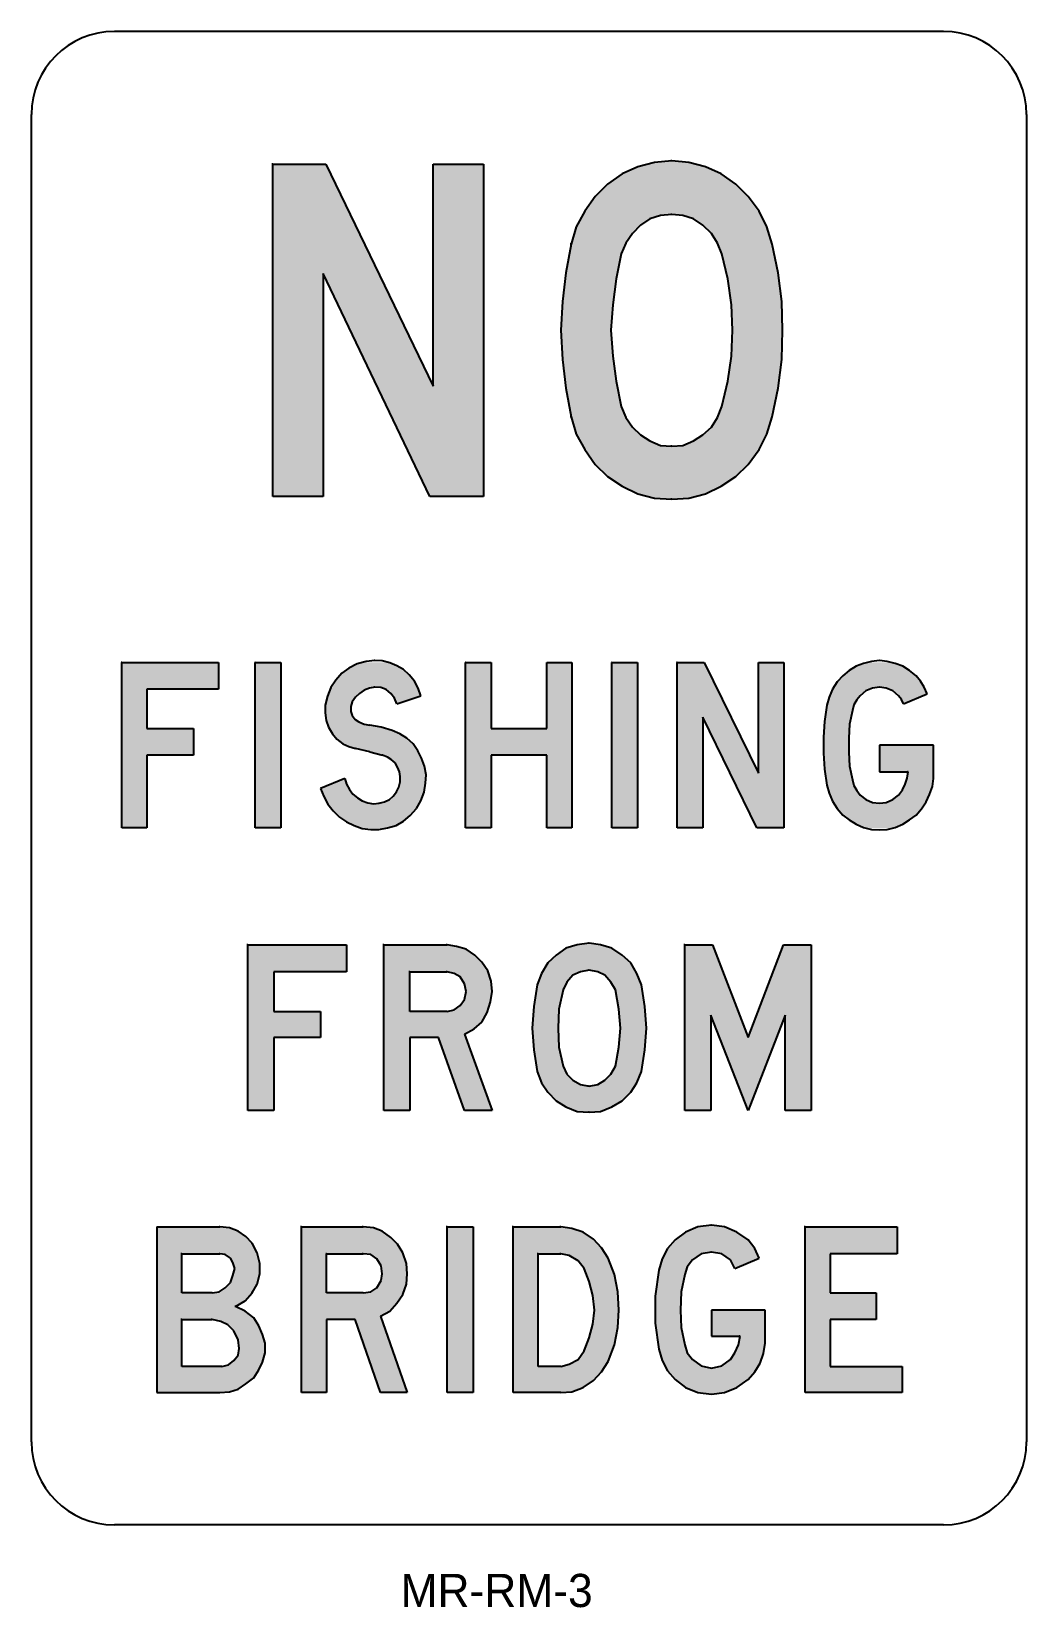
# Model space of a CAD drawing. Extents: x 215 to 290, y 136 to 255.
import ezdxf

# ---------------------------------------------------------------- set-up
doc = ezdxf.new("R2010")
doc.units = 0
doc.header["$MEASUREMENT"] = 0
doc.linetypes.add('CENTERX2', pattern=[101.6, 63.5, -12.7, 12.7, -12.7])
doc.layers.get('0').update_dxf_attribs({"linetype": 'CONTINUOUS'})
doc.layers.add('L35', color=3, linetype='CONTINUOUS')
doc.layers.add('T25', color=1, linetype='CONTINUOUS')

msp = doc.modelspace()

# ---------------------------------------------------------------- hatches: boundary and pattern name
at = {"layer": 'T25', "linetype": 'CENTERX2'}
h = msp.add_hatch(color=256, dxfattribs=at)
h.paths.add_polyline_path([(233.67, 219.84), (233.67, 244.87), (237.66, 244.87), (245.76, 228.14), (245.76, 244.87), (249.55, 244.87), (249.55, 219.84), (245.5, 219.84), (237.46, 236.63), (237.46, 219.84)])
h.paths.add_polyline_path([(233.67, 219.84), (233.67, 244.87), (237.66, 244.87), (245.76, 228.14), (245.76, 244.87), (249.55, 244.87), (249.55, 219.84), (245.5, 219.84), (237.46, 236.63), (237.46, 219.84)], flags=16)
edge = h.paths.add_edge_path()
edge.add_line((233.67, 244.87), (233.61, 244.87))
for points in [[(237.46, 236.63), (245.5, 219.84), (249.55, 219.84), (249.55, 244.87), (245.76, 244.87), (245.76, 228.14), (237.66, 244.87), (233.67, 244.87), (233.67, 219.84), (237.46, 219.84)], [(227.69, 202.36), (224.18, 202.36), (224.18, 205.33), (229.59, 205.33), (229.59, 207.34), (222.28, 207.34), (222.28, 194.87), (224.18, 194.87), (224.18, 200.35), (227.69, 200.35)], [(234.28, 207.34), (232.35, 207.34), (232.35, 194.87), (234.28, 194.87)], [(243.78, 201.64), (243.24, 201.96), (242.67, 202.22), (241.85, 202.47), (240.99, 202.61), (240.56, 202.68), (240.16, 202.86), (239.88, 203.04), (239.66, 203.33), (239.55, 203.65), (239.55, 204.01), (239.66, 204.37), (239.91, 204.72), (240.2, 205.01), (240.56, 205.26), (240.95, 205.41), (241.35, 205.48), (241.81, 205.44), (242.21, 205.3), (242.56, 205.01), (242.85, 204.65), (243.03, 204.22), (244.82, 204.83), (244.64, 205.41), (244.36, 205.94), (243.96, 206.41), (243.53, 206.8), (243.03, 207.09), (242.49, 207.31), (242.37, 207.34), (240.41, 207.34), (240.02, 207.23), (239.41, 206.91), (238.87, 206.52), (238.41, 206.01), (238.05, 205.44), (237.8, 204.8), (237.62, 204.12), (237.62, 203.54), (237.69, 202.97), (237.87, 202.47), (238.16, 201.96), (238.51, 201.57), (238.94, 201.21), (239.41, 201), (239.91, 200.85), (240.99, 200.6), (241.95, 200.35), (242.31, 200.21), (242.6, 200.03), (242.89, 199.78), (243.07, 199.46), (243.21, 199.1), (243.28, 198.74), (243.28, 198.34), (243.17, 197.95), (242.99, 197.59), (242.74, 197.27), (242.46, 197.02), (242.1, 196.84), (241.7, 196.73), (241.27, 196.7), (240.84, 196.77), (240.41, 196.91), (240.05, 197.13), (239.7, 197.41), (239.45, 197.77), (239.23, 198.17), (239.09, 198.6), (237.26, 197.84), (237.51, 197.23), (237.83, 196.66), (238.23, 196.16), (238.69, 195.69), (239.23, 195.33), (239.8, 195.05), (240.4, 194.84), (242.12, 194.84), (242.31, 194.87), (242.96, 195.05), (243.53, 195.37), (244.03, 195.8), (244.5, 196.34), (244.82, 196.91), (245.07, 197.56), (245.18, 198.24), (245.22, 198.88), (245.11, 199.53), (244.89, 200.14), (244.61, 200.67), (244.25, 201.21)], [(256.22, 207.34), (254.32, 207.34), (254.32, 202.36), (250.13, 202.36), (250.13, 207.34), (248.19, 207.34), (248.19, 194.87), (250.13, 194.87), (250.13, 200.35), (254.32, 200.35), (254.32, 194.87), (256.22, 194.87)], [(261.17, 207.34), (259.23, 207.34), (259.23, 194.87), (261.17, 194.87)], [(266.19, 207.34), (264.14, 207.34), (264.14, 194.87), (266.08, 194.87), (266.08, 203.22), (270.16, 194.87), (272.2, 194.87), (272.2, 207.34), (270.27, 207.34), (270.27, 198.99)], [(277.15, 202.68), (277.37, 203.72), (277.47, 204.15), (277.69, 204.51), (277.94, 204.83), (278.37, 205.19), (278.87, 205.41), (279.41, 205.48), (279.91, 205.41), (280.41, 205.19), (280.84, 204.83), (281.06, 204.55), (281.2, 204.22), (282.99, 204.98), (282.78, 205.48), (282.49, 205.94), (282.17, 206.34), (281.67, 206.73), (281.17, 207.05), (280.59, 207.27), (280.31, 207.34), (278.48, 207.34), (278.19, 207.27), (277.65, 207.05), (277.12, 206.73), (276.65, 206.34), (276.22, 205.87), (275.86, 205.33), (275.61, 204.72), (275.43, 204.12), (275.25, 202.9), (275.18, 201.71), (275.18, 200.5), (275.25, 199.31), (275.43, 198.09), (275.61, 197.48), (275.86, 196.88), (276.22, 196.34), (276.65, 195.84), (277.12, 195.48), (277.65, 195.15), (278.19, 194.9), (278.48, 194.84), (280.31, 194.84), (280.59, 194.9), (281.17, 195.15), (281.67, 195.48), (282.17, 195.84), (282.56, 196.3), (282.92, 196.84), (283.17, 197.38), (283.39, 197.99), (283.46, 198.6), (283.46, 201.1), (279.41, 201.1), (279.41, 199.1), (281.56, 199.1), (281.49, 198.63), (281.34, 198.17), (281.13, 197.74), (280.84, 197.34), (280.41, 197.02), (279.91, 196.8), (279.41, 196.73), (278.87, 196.8), (278.37, 197.02), (277.94, 197.34), (277.69, 197.7), (277.47, 198.06), (277.37, 198.49), (277.15, 199.53), (277.08, 200.57), (277.08, 201.64)], [(233.74, 179.08), (237.27, 179.08), (237.27, 181.04), (233.74, 181.04), (233.74, 184.04), (239.23, 184.04), (239.23, 186.07), (231.78, 186.07), (231.78, 173.59), (233.74, 173.59)], [(266.81, 186.07), (264.72, 186.07), (264.72, 173.59), (266.68, 173.59), (266.68, 180.78), (269.49, 173.59), (272.3, 180.78), (272.3, 173.59), (274.26, 173.59), (274.26, 186.07), (272.17, 186.07), (269.49, 179.08)], [(248.77, 164.82), (246.81, 164.82), (246.81, 152.34), (248.77, 152.34)], [(270.79, 158.54), (266.74, 158.54), (266.74, 156.58), (268.9, 156.58), (268.77, 155.93), (268.51, 155.34), (268.18, 154.82), (267.53, 154.36), (266.74, 154.17), (265.96, 154.36), (265.3, 154.82), (264.91, 155.34), (264.72, 155.93), (264.45, 157.24), (264.39, 158.54), (264.45, 159.92), (264.72, 161.22), (264.91, 161.81), (265.3, 162.34), (265.96, 162.79), (266.74, 162.92), (267.53, 162.79), (268.18, 162.34), (268.51, 161.68), (270.34, 162.47), (270.01, 163.18), (269.49, 163.84), (268.64, 164.43), (267.72, 164.82), (266.74, 164.95), (265.7, 164.82), (264.78, 164.43), (264, 163.84), (263.41, 163.18), (263.02, 162.4), (262.76, 161.55), (262.49, 159.59), (262.49, 157.56), (262.76, 155.6), (263.02, 154.75), (263.41, 153.97), (264, 153.32), (264.78, 152.73), (265.7, 152.34), (266.74, 152.21), (267.72, 152.34), (268.64, 152.73), (269.49, 153.32), (270.01, 153.91), (270.4, 154.56), (270.66, 155.28), (270.79, 156.06)], [(275.69, 159.85), (275.69, 162.79), (280.73, 162.79), (280.73, 164.82), (273.8, 164.82), (273.8, 152.34), (281.12, 152.34), (281.12, 154.3), (275.69, 154.3), (275.69, 157.83), (279.16, 157.83), (279.16, 159.85)]]:
    msp.add_hatch(color=256, dxfattribs=at).paths.add_polyline_path(points)
h = msp.add_hatch(color=256, dxfattribs=at)
h.paths.add_polyline_path([(269.49, 222.25), (270.34, 223.37), (270.92, 224.54), (271.32, 225.85), (271.77, 228.01), (272.03, 230.16), (272.1, 232.38), (272.03, 234.54), (271.77, 236.7), (271.32, 238.85), (270.92, 240.16), (270.34, 241.34), (269.49, 242.45), (268.57, 243.36), (267.46, 244.15), (266.28, 244.67), (265.04, 245), (263.74, 245.13), (262.43, 245), (261.19, 244.67), (260.01, 244.15), (258.9, 243.36), (257.98, 242.45), (257.2, 241.34), (256.55, 240.16), (256.15, 238.85), (255.76, 236.7), (255.5, 234.54), (255.37, 232.38), (255.5, 230.16), (255.76, 228.01), (256.15, 225.85), (256.55, 224.54), (257.2, 223.37), (257.98, 222.25), (258.9, 221.34), (260.01, 220.62), (261.19, 220.03), (262.43, 219.71), (263.74, 219.64), (265.04, 219.71), (266.28, 220.03), (267.46, 220.62), (268.57, 221.34)])
h.paths.add_polyline_path([(266.09, 224.48), (265.37, 224.02), (264.58, 223.69), (263.74, 223.63), (262.89, 223.69), (262.1, 224.02), (261.38, 224.48), (260.79, 225.06), (260.27, 225.78), (259.94, 226.63), (259.55, 228.53), (259.29, 230.42), (259.16, 232.38), (259.29, 234.28), (259.55, 236.24), (259.94, 238.13), (260.27, 238.92), (260.79, 239.64), (261.38, 240.29), (262.1, 240.75), (262.89, 241.01), (263.74, 241.08), (264.58, 241.01), (265.37, 240.75), (266.09, 240.29), (266.74, 239.64), (267.2, 238.92), (267.53, 238.13), (267.98, 236.24), (268.24, 234.28), (268.31, 232.38), (268.24, 230.42), (267.98, 228.53), (267.53, 226.63), (267.2, 225.78), (266.74, 225.06)], flags=16)
h = msp.add_hatch(color=256, dxfattribs=at)
h.paths.add_polyline_path([(244, 179.08), (246.16, 179.08), (248.12, 173.59), (250.21, 173.59), (248.12, 179.34), (248.84, 179.73), (249.42, 180.25), (249.82, 180.97), (250.08, 181.76), (250.21, 182.54), (250.14, 183.32), (249.88, 184.11), (249.42, 184.76), (248.9, 185.28), (248.25, 185.74), (247.53, 185.94), (246.81, 186.07), (246.74, 186.07), (242.04, 186.07), (242.04, 173.59), (244, 173.59)])
h.paths.add_polyline_path([(244, 181.04), (244, 184.04), (246.81, 184.04), (247.33, 183.91), (247.79, 183.65), (248.12, 183.13), (248.25, 182.54), (248.12, 181.95), (247.79, 181.49), (247.33, 181.17), (246.81, 181.04)], flags=16)
h = msp.add_hatch(color=256, dxfattribs=at)
h.paths.add_polyline_path([(253.93, 175.68), (254.39, 174.96), (255.04, 174.31), (255.76, 173.85), (256.61, 173.52), (257.53, 173.46), (258.38, 173.52), (259.23, 173.85), (260.01, 174.31), (260.66, 174.96), (261.12, 175.68), (261.45, 176.53), (261.71, 178.16), (261.84, 179.79), (261.71, 181.43), (261.45, 183.06), (261.12, 183.91), (260.66, 184.7), (260.01, 185.28), (259.23, 185.81), (258.38, 186.07), (257.53, 186.2), (256.61, 186.07), (255.76, 185.81), (255.04, 185.28), (254.39, 184.7), (253.93, 183.91), (253.61, 183.06), (253.34, 181.43), (253.21, 179.79), (253.34, 178.16), (253.61, 176.53)])
h.paths.add_polyline_path([(255.57, 176.92), (255.24, 178.36), (255.17, 179.79), (255.24, 181.23), (255.57, 182.67), (255.83, 183.26), (256.29, 183.78), (256.87, 184.04), (257.53, 184.17), (258.18, 184.04), (258.7, 183.78), (259.16, 183.26), (259.49, 182.67), (259.75, 181.23), (259.88, 179.79), (259.75, 178.36), (259.49, 176.92), (259.16, 176.33), (258.7, 175.87), (258.18, 175.55), (257.53, 175.42), (256.87, 175.55), (256.29, 175.87), (255.83, 176.33)], flags=16)
h = msp.add_hatch(color=256, dxfattribs=at)
h.paths.add_polyline_path([(231.58, 159.26), (232.11, 159.85), (232.5, 160.51), (232.69, 161.29), (232.69, 162.07), (232.5, 162.86), (232.11, 163.58), (231.65, 164.1), (231.06, 164.49), (230.41, 164.75), (229.69, 164.82), (229.62, 164.82), (224.92, 164.82), (224.92, 152.34), (229.69, 152.34), (230.41, 152.4), (231.06, 152.6), (231.65, 152.99), (232.24, 153.45), (232.63, 154.04), (232.89, 154.62), (233.09, 155.34), (233.09, 156.06), (232.89, 156.72), (232.63, 157.37), (232.24, 157.96), (231.58, 158.48), (230.86, 158.81)])
h.paths.add_polyline_path([(230.08, 160.24), (229.62, 159.92), (229.1, 159.85), (226.81, 159.85), (226.81, 162.79), (229.69, 162.79), (230.08, 162.73), (230.47, 162.47), (230.67, 162.14), (230.8, 161.68), (230.67, 161.16), (230.47, 160.64)], flags=16)
h.paths.add_polyline_path([(230.28, 157.43), (230.73, 156.98), (231.06, 156.32), (231.13, 155.67), (231.06, 155.15), (230.73, 154.75), (230.34, 154.43), (229.82, 154.3), (226.81, 154.3), (226.81, 157.83), (229.1, 157.83), (229.75, 157.7)], flags=16)
h = msp.add_hatch(color=256, dxfattribs=at)
h.paths.add_polyline_path([(239.88, 157.83), (241.78, 152.34), (243.8, 152.34), (241.78, 158.09), (242.5, 158.48), (243.02, 159.07), (243.48, 159.72), (243.74, 160.51), (243.8, 161.29), (243.74, 162.07), (243.48, 162.86), (243.08, 163.51), (242.56, 164.03), (241.91, 164.49), (241.25, 164.75), (240.47, 164.82), (240.4, 164.82), (235.83, 164.82), (235.83, 152.34), (237.73, 152.34), (237.73, 157.83)])
h.paths.add_polyline_path([(237.73, 159.85), (237.73, 162.79), (240.47, 162.79), (241.06, 162.73), (241.52, 162.4), (241.84, 161.88), (241.91, 161.29), (241.84, 160.77), (241.52, 160.24), (241.06, 159.92), (240.47, 159.85)], flags=16)
h = msp.add_hatch(color=256, dxfattribs=at)
h.paths.add_polyline_path([(251.78, 152.34), (255.37, 152.34), (256.22, 152.4), (257.07, 152.73), (257.85, 153.25), (258.44, 153.91), (258.96, 154.69), (259.42, 155.93), (259.68, 157.24), (259.75, 158.54), (259.68, 159.92), (259.42, 161.22), (258.96, 162.47), (258.44, 163.25), (257.85, 163.9), (257.07, 164.43), (256.22, 164.69), (255.37, 164.82), (255.3, 164.82), (251.78, 164.82)])
h.paths.add_polyline_path([(253.67, 162.79), (255.37, 162.79), (256.02, 162.66), (256.68, 162.27), (257.13, 161.68), (257.53, 160.7), (257.79, 159.66), (257.92, 158.54), (257.79, 157.5), (257.53, 156.45), (257.13, 155.47), (256.68, 154.82), (256.02, 154.49), (255.37, 154.3), (253.67, 154.3)], flags=16)

# ---------------------------------------------------------------- linework, layer by layer
at = {"color": 1}
for p, q in [((233.67, 244.87), (233.61, 244.87)), ((233.67, 244.87), (237.66, 244.87)), ((233.67, 219.84), (233.67, 244.87)), ((237.66, 244.87), (245.76, 228.14)), ((245.76, 228.14), (245.76, 244.87)), ((245.76, 244.87), (249.55, 244.87)), ((249.55, 244.87), (249.55, 219.84)), ((261.19, 244.67), (260.01, 244.15)), ((262.43, 245), (261.19, 244.67)), ((263.74, 245.13), (262.43, 245)), ((263.74, 245.13), (263.67, 245.13)), ((265.04, 245), (263.74, 245.13)), ((266.28, 244.67), (265.04, 245)), ((267.46, 244.15), (266.28, 244.67)), ((260.01, 244.15), (258.9, 243.36)), ((268.57, 243.36), (267.46, 244.15)), ((257.98, 242.45), (257.2, 241.34)), ((258.9, 243.36), (257.98, 242.45)), ((269.49, 242.45), (268.57, 243.36)), ((270.34, 241.34), (269.49, 242.45)), ((257.2, 241.34), (256.55, 240.16)), ((262.89, 241.01), (262.1, 240.75)), ((263.74, 241.08), (262.89, 241.01)), ((263.74, 241.08), (263.67, 241.08)), ((264.58, 241.01), (263.74, 241.08)), ((265.37, 240.75), (264.58, 241.01)), ((270.92, 240.16), (270.34, 241.34)), ((256.55, 240.16), (256.15, 238.85)), ((261.38, 240.29), (260.79, 239.64)), ((262.1, 240.75), (261.38, 240.29)), ((266.09, 240.29), (265.37, 240.75)), ((266.74, 239.64), (266.09, 240.29)), ((271.32, 238.85), (270.92, 240.16)), ((256.15, 238.85), (255.76, 236.7)), ((256.15, 238.85), (256.09, 238.85)), ((260.27, 238.92), (259.94, 238.13)), ((260.79, 239.64), (260.27, 238.92)), ((267.2, 238.92), (266.74, 239.64)), ((267.53, 238.13), (267.2, 238.92)), ((271.32, 238.85), (271.25, 238.85)), ((271.77, 236.7), (271.32, 238.85)), ((259.94, 238.13), (259.55, 236.24)), ((259.94, 238.13), (259.88, 238.13)), ((267.53, 238.13), (267.46, 238.13)), ((267.98, 236.24), (267.53, 238.13)), ((245.5, 219.84), (237.46, 236.63)), ((237.46, 236.63), (237.46, 219.84)), ((255.76, 236.7), (255.5, 234.54)), ((272.03, 234.54), (271.77, 236.7)), ((259.55, 236.24), (259.29, 234.28)), ((268.24, 234.28), (267.98, 236.24)), ((255.5, 234.54), (255.37, 232.38)), ((259.29, 234.28), (259.16, 232.38)), ((268.31, 232.38), (268.24, 234.28)), ((272.1, 232.38), (272.03, 234.54)), ((255.37, 232.38), (255.5, 230.16)), ((259.16, 232.38), (259.29, 230.42)), ((268.24, 230.42), (268.31, 232.38)), ((272.03, 230.16), (272.1, 232.38)), ((259.29, 230.42), (259.55, 228.53)), ((267.98, 228.53), (268.24, 230.42)), ((255.5, 230.16), (255.76, 228.01)), ((271.77, 228.01), (272.03, 230.16)), ((255.76, 228.01), (256.15, 225.85)), ((259.55, 228.53), (259.94, 226.63)), ((267.53, 226.63), (267.98, 228.53)), ((271.32, 225.85), (271.77, 228.01)), ((256.15, 225.85), (256.09, 225.85)), ((256.15, 225.85), (256.55, 224.54)), ((259.94, 226.63), (259.88, 226.63)), ((259.94, 226.63), (260.27, 225.78)), ((260.27, 225.78), (260.79, 225.06)), ((266.74, 225.06), (267.2, 225.78)), ((267.2, 225.78), (267.53, 226.63)), ((267.53, 226.63), (267.46, 226.63)), ((270.92, 224.54), (271.32, 225.85)), ((271.32, 225.85), (271.25, 225.85)), ((256.55, 224.54), (257.2, 223.37)), ((260.79, 225.06), (261.38, 224.48)), ((261.38, 224.48), (262.1, 224.02)), ((265.37, 224.02), (266.09, 224.48)), ((266.09, 224.48), (266.74, 225.06)), ((270.34, 223.37), (270.92, 224.54)), ((257.2, 223.37), (257.98, 222.25)), ((262.1, 224.02), (262.89, 223.69)), ((262.89, 223.69), (263.74, 223.63)), ((263.74, 223.63), (263.67, 223.63)), ((263.74, 223.63), (264.58, 223.69)), ((264.58, 223.69), (265.37, 224.02)), ((269.49, 222.25), (270.34, 223.37)), ((257.98, 222.25), (258.9, 221.34)), ((268.57, 221.34), (269.49, 222.25)), ((258.9, 221.34), (260.01, 220.62)), ((267.46, 220.62), (268.57, 221.34)), ((237.46, 219.84), (233.67, 219.84)), ((249.55, 219.84), (245.5, 219.84)), ((260.01, 220.62), (261.19, 220.03)), ((261.19, 220.03), (262.43, 219.71)), ((262.43, 219.71), (263.74, 219.64)), ((263.74, 219.64), (263.67, 219.64)), ((263.74, 219.64), (265.04, 219.71)), ((265.04, 219.71), (266.28, 220.03)), ((266.28, 220.03), (267.46, 220.62)), ((222.28, 207.34), (222.24, 207.34)), ((222.28, 207.34), (229.59, 207.34)), ((222.28, 194.87), (222.28, 207.34)), ((229.59, 207.34), (229.59, 205.33)), ((232.35, 207.34), (232.31, 207.34)), ((232.35, 207.34), (234.28, 207.34)), ((232.35, 194.87), (232.35, 207.34)), ((234.28, 207.34), (234.28, 194.87)), ((239.41, 206.91), (238.87, 206.52)), ((240.02, 207.23), (239.41, 206.91)), ((240.7, 207.41), (240.02, 207.23)), ((241.35, 207.48), (240.7, 207.41)), ((241.35, 207.48), (241.31, 207.48)), ((241.92, 207.45), (241.35, 207.48)), ((242.49, 207.31), (241.92, 207.45)), ((243.03, 207.09), (242.49, 207.31)), ((243.53, 206.8), (243.03, 207.09)), ((243.96, 206.41), (243.53, 206.8)), ((248.19, 207.34), (248.16, 207.34)), ((248.19, 207.34), (250.13, 207.34)), ((248.19, 194.87), (248.19, 207.34)), ((250.13, 207.34), (250.13, 202.36)), ((254.32, 202.36), (254.32, 207.34)), ((254.32, 207.34), (256.22, 207.34)), ((256.22, 207.34), (256.22, 194.87)), ((259.23, 207.34), (259.19, 207.34)), ((259.23, 207.34), (261.17, 207.34)), ((259.23, 194.87), (259.23, 207.34)), ((261.17, 207.34), (261.17, 194.87)), ((264.14, 207.34), (264.1, 207.34)), ((264.14, 207.34), (266.18, 207.34)), ((264.14, 194.87), (264.14, 207.34)), ((266.18, 207.34), (270.27, 198.99)), ((270.27, 198.99), (270.27, 207.34)), ((270.27, 207.34), (272.2, 207.34)), ((272.2, 207.34), (272.2, 194.87)), ((277.12, 206.73), (276.65, 206.34)), ((277.65, 207.05), (277.12, 206.73)), ((278.19, 207.27), (277.65, 207.05)), ((278.8, 207.41), (278.19, 207.27)), ((279.41, 207.48), (278.8, 207.41)), ((279.41, 207.48), (279.37, 207.48)), ((279.98, 207.41), (279.41, 207.48)), ((280.59, 207.27), (279.98, 207.41)), ((281.17, 207.05), (280.59, 207.27)), ((281.67, 206.73), (281.17, 207.05)), ((282.17, 206.34), (281.67, 206.73)), ((238.05, 205.44), (237.8, 204.8)), ((238.41, 206.01), (238.05, 205.44)), ((238.87, 206.52), (238.41, 206.01)), ((240.95, 205.41), (240.56, 205.26)), ((241.35, 205.48), (240.95, 205.41)), ((241.35, 205.48), (241.31, 205.48)), ((241.81, 205.44), (241.35, 205.48)), ((242.21, 205.3), (241.81, 205.44)), ((244.36, 205.94), (243.96, 206.41)), ((244.64, 205.41), (244.36, 205.94)), ((244.82, 204.83), (244.64, 205.41)), ((276.22, 205.87), (275.86, 205.33)), ((276.65, 206.34), (276.22, 205.87)), ((278.87, 205.41), (278.37, 205.19)), ((279.41, 205.48), (278.87, 205.41)), ((279.41, 205.48), (279.37, 205.48)), ((279.91, 205.41), (279.41, 205.48)), ((280.41, 205.19), (279.91, 205.41)), ((282.17, 206.34), (282.13, 206.34)), ((282.49, 205.94), (282.17, 206.34)), ((282.78, 205.48), (282.49, 205.94)), ((282.99, 204.98), (282.78, 205.48)), ((229.59, 205.33), (224.18, 205.33)), ((224.18, 205.33), (224.18, 202.36)), ((237.8, 204.8), (237.62, 204.12)), ((239.66, 204.37), (239.55, 204.01)), ((239.66, 204.37), (239.62, 204.37)), ((239.91, 204.72), (239.66, 204.37)), ((240.2, 205.01), (239.91, 204.72)), ((240.56, 205.26), (240.2, 205.01)), ((242.56, 205.01), (242.21, 205.3)), ((242.85, 204.65), (242.56, 205.01)), ((243.03, 204.22), (242.85, 204.65)), ((243.03, 204.22), (244.82, 204.83)), ((275.61, 204.72), (275.43, 204.12)), ((275.86, 205.33), (275.61, 204.72)), ((277.69, 204.51), (277.47, 204.15)), ((277.94, 204.83), (277.69, 204.51)), ((278.37, 205.19), (277.94, 204.83)), ((280.84, 204.83), (280.41, 205.19)), ((280.84, 204.83), (280.81, 204.83)), ((281.06, 204.55), (280.84, 204.83)), ((281.2, 204.22), (281.06, 204.55)), ((281.2, 204.22), (282.99, 204.98)), ((282.99, 204.98), (282.96, 204.98)), ((237.62, 204.12), (237.62, 203.54)), ((237.62, 203.54), (237.69, 202.97)), ((239.55, 204.01), (239.55, 203.65)), ((239.55, 203.65), (239.66, 203.33)), ((239.66, 203.33), (239.88, 203.04)), ((239.88, 203.04), (240.16, 202.86)), ((270.16, 194.87), (266.08, 203.22)), ((266.08, 203.22), (266.08, 194.87)), ((275.43, 204.12), (275.25, 202.9)), ((277.37, 203.72), (277.15, 202.68)), ((277.47, 204.15), (277.37, 203.72)), ((224.18, 202.36), (227.69, 202.36)), ((227.69, 202.36), (227.69, 200.35)), ((237.69, 202.97), (237.87, 202.47)), ((237.87, 202.47), (238.16, 201.96)), ((238.16, 201.96), (238.51, 201.57)), ((240.16, 202.86), (240.13, 202.86)), ((240.16, 202.86), (240.56, 202.68)), ((240.56, 202.68), (240.99, 202.61)), ((240.99, 202.61), (240.95, 202.61)), ((240.99, 202.61), (240.95, 202.61)), ((241.85, 202.47), (240.99, 202.61)), ((242.67, 202.22), (241.85, 202.47)), ((243.24, 201.96), (242.67, 202.22)), ((243.78, 201.64), (243.24, 201.96)), ((250.13, 202.36), (254.32, 202.36)), ((275.25, 202.9), (275.18, 201.71)), ((277.15, 202.68), (277.08, 201.64)), ((238.51, 201.57), (238.94, 201.21)), ((238.94, 201.21), (239.41, 201)), ((239.41, 201), (239.91, 200.85)), ((239.91, 200.85), (239.88, 200.85)), ((239.91, 200.85), (239.88, 200.85)), ((240.99, 200.6), (239.91, 200.85)), ((244.25, 201.21), (243.78, 201.64)), ((244.61, 200.67), (244.25, 201.21)), ((244.89, 200.14), (244.61, 200.67)), ((275.18, 201.71), (275.18, 200.5)), ((277.08, 201.64), (277.08, 200.57)), ((283.46, 201.1), (279.41, 201.1)), ((279.41, 201.1), (279.41, 199.1)), ((283.46, 198.6), (283.46, 201.1)), ((227.69, 200.35), (224.18, 200.35)), ((224.18, 200.35), (224.18, 194.87)), ((240.99, 200.6), (241.95, 200.35)), ((241.95, 200.35), (241.92, 200.35)), ((241.95, 200.35), (241.92, 200.35)), ((242.31, 200.21), (241.95, 200.35)), ((242.6, 200.03), (242.31, 200.21)), ((242.89, 199.78), (242.6, 200.03)), ((243.07, 199.46), (242.89, 199.78)), ((243.21, 199.1), (243.07, 199.46)), ((245.11, 199.53), (244.89, 200.14)), ((245.22, 198.88), (245.11, 199.53)), ((254.32, 200.35), (250.13, 200.35)), ((250.13, 200.35), (250.13, 194.87)), ((254.32, 194.87), (254.32, 200.35)), ((275.18, 200.5), (275.25, 199.31)), ((277.08, 200.57), (277.15, 199.53)), ((277.15, 199.53), (277.37, 198.49)), ((239.09, 198.6), (237.26, 197.84)), ((239.09, 198.6), (239.23, 198.17)), ((243.17, 197.95), (243.28, 198.34)), ((243.28, 198.74), (243.21, 199.1)), ((243.28, 198.34), (243.24, 198.34)), ((243.28, 198.34), (243.28, 198.74)), ((245.18, 198.24), (245.22, 198.88)), ((275.25, 199.31), (275.43, 198.09)), ((277.37, 198.49), (277.47, 198.06)), ((279.41, 199.1), (281.56, 199.1)), ((281.34, 198.17), (281.49, 198.63)), ((281.49, 198.63), (281.56, 199.1)), ((281.56, 199.1), (281.52, 199.1)), ((281.56, 199.1), (281.52, 199.1)), ((283.39, 197.99), (283.46, 198.6)), ((237.26, 197.84), (237.51, 197.23)), ((237.51, 197.23), (237.83, 196.66)), ((239.23, 198.17), (239.45, 197.77)), ((239.45, 197.77), (239.7, 197.41)), ((239.7, 197.41), (240.05, 197.13)), ((240.05, 197.13), (240.41, 196.91)), ((242.46, 197.02), (242.74, 197.27)), ((242.74, 197.27), (242.99, 197.59)), ((242.99, 197.59), (243.17, 197.95)), ((244.82, 196.91), (245.07, 197.56)), ((245.07, 197.56), (245.18, 198.24)), ((275.43, 198.09), (275.61, 197.48)), ((275.61, 197.48), (275.86, 196.88)), ((277.47, 198.06), (277.69, 197.7)), ((277.69, 197.7), (277.94, 197.34)), ((277.94, 197.34), (278.37, 197.02)), ((280.41, 197.02), (280.84, 197.34)), ((280.84, 197.34), (281.13, 197.74)), ((281.13, 197.74), (281.34, 198.17)), ((282.92, 196.84), (283.17, 197.38)), ((283.17, 197.38), (283.39, 197.99)), ((237.83, 196.66), (238.23, 196.16)), ((238.23, 196.16), (238.69, 195.69)), ((240.41, 196.91), (240.84, 196.77)), ((240.84, 196.77), (241.27, 196.7)), ((241.27, 196.7), (241.7, 196.73)), ((241.7, 196.73), (241.67, 196.73)), ((241.7, 196.73), (242.1, 196.84)), ((242.1, 196.84), (242.46, 197.02)), ((244.03, 195.8), (244.5, 196.34)), ((244.5, 196.34), (244.82, 196.91)), ((275.86, 196.88), (276.22, 196.34)), ((276.22, 196.34), (276.65, 195.84)), ((278.37, 197.02), (278.87, 196.8)), ((278.87, 196.8), (279.41, 196.73)), ((279.41, 196.73), (279.91, 196.8)), ((279.91, 196.8), (280.41, 197.02)), ((282.17, 195.84), (282.56, 196.3)), ((282.56, 196.3), (282.92, 196.84)), ((224.18, 194.87), (222.28, 194.87)), ((234.28, 194.87), (232.35, 194.87)), ((238.69, 195.69), (239.23, 195.33)), ((239.23, 195.33), (239.8, 195.05)), ((239.8, 195.05), (240.41, 194.83)), ((240.41, 194.83), (241.06, 194.76)), ((241.06, 194.76), (241.67, 194.76)), ((241.67, 194.76), (242.31, 194.87)), ((242.31, 194.87), (242.96, 195.05)), ((242.96, 195.05), (243.53, 195.37)), ((243.53, 195.37), (244.03, 195.8)), ((250.13, 194.87), (248.19, 194.87)), ((256.22, 194.87), (254.32, 194.87)), ((261.17, 194.87), (259.23, 194.87)), ((266.08, 194.87), (264.14, 194.87)), ((272.2, 194.87), (270.16, 194.87)), ((276.65, 195.84), (277.12, 195.48)), ((277.12, 195.48), (277.65, 195.15)), ((277.65, 195.15), (278.19, 194.9)), ((278.19, 194.9), (278.8, 194.76)), ((278.8, 194.76), (279.41, 194.72)), ((279.41, 194.72), (279.98, 194.76)), ((279.98, 194.76), (280.59, 194.9)), ((280.59, 194.9), (281.17, 195.15)), ((281.17, 195.15), (281.67, 195.48)), ((281.67, 195.48), (282.17, 195.84)), ((231.78, 186.07), (231.71, 186.07)), ((231.78, 186.07), (239.23, 186.07)), ((231.78, 173.59), (231.78, 186.07)), ((239.23, 186.07), (239.23, 184.04)), ((242.04, 186.07), (241.97, 186.07)), ((242.04, 186.07), (246.81, 186.07)), ((242.04, 173.59), (242.04, 186.07)), ((246.81, 186.07), (246.74, 186.07)), ((246.81, 186.07), (246.74, 186.07)), ((247.53, 185.94), (246.81, 186.07)), ((248.25, 185.74), (247.53, 185.94)), ((248.9, 185.28), (248.25, 185.74)), ((249.42, 184.76), (248.9, 185.28)), ((255.04, 185.28), (254.39, 184.7)), ((255.76, 185.81), (255.04, 185.28)), ((256.61, 186.07), (255.76, 185.81)), ((257.53, 186.2), (256.61, 186.07)), ((257.53, 186.2), (257.46, 186.2)), ((258.38, 186.07), (257.53, 186.2)), ((259.23, 185.81), (258.38, 186.07)), ((260.01, 185.28), (259.23, 185.81)), ((260.66, 184.7), (260.01, 185.28)), ((264.72, 186.07), (264.65, 186.07)), ((264.72, 186.07), (266.81, 186.07)), ((264.72, 173.59), (264.72, 186.07)), ((266.81, 186.07), (269.49, 179.08)), ((269.49, 179.08), (272.17, 186.07)), ((272.17, 186.07), (274.26, 186.07)), ((274.26, 186.07), (274.26, 173.59)), ((239.23, 184.04), (233.74, 184.04)), ((233.74, 184.04), (233.74, 181.04)), ((244, 184.04), (243.93, 184.04)), ((244, 184.04), (246.81, 184.04)), ((244, 181.04), (244, 184.04)), ((246.81, 184.04), (246.74, 184.04)), ((246.81, 184.04), (246.74, 184.04)), ((247.33, 183.91), (246.81, 184.04)), ((249.88, 184.11), (249.42, 184.76)), ((250.14, 183.32), (249.88, 184.11)), ((254.39, 184.7), (253.93, 183.91)), ((256.87, 184.04), (256.29, 183.78)), ((257.53, 184.17), (256.87, 184.04)), ((257.53, 184.17), (257.46, 184.17)), ((258.18, 184.04), (257.53, 184.17)), ((258.7, 183.78), (258.18, 184.04)), ((261.12, 183.91), (260.66, 184.7)), ((247.79, 183.65), (247.33, 183.91)), ((248.12, 183.13), (247.79, 183.65)), ((248.25, 182.54), (248.12, 183.13)), ((250.21, 182.54), (250.14, 183.32)), ((253.61, 183.06), (253.34, 181.43)), ((253.61, 183.06), (253.54, 183.06)), ((253.93, 183.91), (253.61, 183.06)), ((255.83, 183.26), (255.57, 182.67)), ((256.29, 183.78), (255.83, 183.26)), ((259.16, 183.26), (258.7, 183.78)), ((259.49, 182.67), (259.16, 183.26)), ((261.45, 183.06), (261.12, 183.91)), ((261.45, 183.06), (261.38, 183.06)), ((261.71, 181.43), (261.45, 183.06)), ((247.79, 181.49), (248.12, 181.95)), ((248.12, 181.95), (248.25, 182.54)), ((248.25, 182.54), (248.18, 182.54)), ((249.82, 180.97), (250.08, 181.76)), ((250.08, 181.76), (250.21, 182.54)), ((250.21, 182.54), (250.14, 182.54)), ((255.57, 182.67), (255.24, 181.23)), ((255.57, 182.67), (255.5, 182.67)), ((259.49, 182.67), (259.42, 182.67)), ((259.75, 181.23), (259.49, 182.67)), ((233.74, 181.04), (237.27, 181.04)), ((237.27, 181.04), (237.27, 179.08)), ((246.81, 181.04), (244, 181.04)), ((246.81, 181.04), (247.33, 181.17)), ((247.33, 181.17), (247.79, 181.49)), ((249.42, 180.25), (249.82, 180.97)), ((253.34, 181.43), (253.21, 179.79)), ((255.24, 181.23), (255.17, 179.79)), ((259.88, 179.79), (259.75, 181.23)), ((261.84, 179.79), (261.71, 181.43)), ((269.49, 173.59), (266.68, 180.78)), ((266.68, 180.78), (266.68, 173.59)), ((272.3, 180.78), (269.49, 173.59)), ((272.3, 173.59), (272.3, 180.78)), ((248.12, 179.34), (248.84, 179.73)), ((248.12, 179.34), (250.21, 173.59)), ((248.84, 179.73), (249.42, 180.25)), ((253.21, 179.79), (253.34, 178.16)), ((255.17, 179.79), (255.24, 178.36)), ((259.75, 178.36), (259.88, 179.79)), ((261.71, 178.16), (261.84, 179.79)), ((237.27, 179.08), (233.74, 179.08)), ((233.74, 179.08), (233.74, 173.59)), ((246.16, 179.08), (244, 179.08)), ((244, 179.08), (244, 173.59)), ((248.12, 173.59), (246.16, 179.08)), ((253.34, 178.16), (253.61, 176.53)), ((255.24, 178.36), (255.57, 176.92)), ((259.49, 176.92), (259.75, 178.36)), ((261.45, 176.53), (261.71, 178.16)), ((255.57, 176.92), (255.5, 176.92)), ((255.57, 176.92), (255.83, 176.33)), ((259.16, 176.33), (259.49, 176.92)), ((259.49, 176.92), (259.42, 176.92)), ((253.61, 176.53), (253.54, 176.53)), ((253.61, 176.53), (253.93, 175.68)), ((255.83, 176.33), (256.29, 175.87)), ((256.29, 175.87), (256.87, 175.55)), ((258.18, 175.55), (258.7, 175.87)), ((258.7, 175.87), (259.16, 176.33)), ((261.12, 175.68), (261.45, 176.53)), ((261.45, 176.53), (261.38, 176.53)), ((253.93, 175.68), (254.39, 174.96)), ((254.39, 174.96), (255.04, 174.31)), ((256.87, 175.55), (257.53, 175.42)), ((257.53, 175.42), (257.46, 175.42)), ((257.53, 175.42), (258.18, 175.55)), ((260.01, 174.31), (260.66, 174.96)), ((260.66, 174.96), (261.12, 175.68)), ((233.74, 173.59), (231.78, 173.59)), ((244, 173.59), (242.04, 173.59)), ((250.21, 173.59), (248.12, 173.59)), ((255.04, 174.31), (255.76, 173.85)), ((255.76, 173.85), (256.61, 173.52)), ((256.61, 173.52), (257.53, 173.46)), ((257.53, 173.46), (257.46, 173.46)), ((257.53, 173.46), (258.38, 173.52)), ((258.38, 173.52), (259.23, 173.85)), ((259.23, 173.85), (260.01, 174.31)), ((266.68, 173.59), (264.72, 173.59)), ((274.26, 173.59), (272.3, 173.59)), ((224.92, 164.82), (229.69, 164.82)), ((224.92, 164.82), (224.92, 152.34)), ((229.69, 164.82), (229.62, 164.82)), ((229.69, 164.82), (229.62, 164.82)), ((230.41, 164.75), (229.69, 164.82)), ((231.06, 164.49), (230.41, 164.75)), ((231.65, 164.1), (231.06, 164.49)), ((232.11, 163.58), (231.65, 164.1)), ((235.83, 164.82), (235.76, 164.82)), ((235.83, 164.82), (240.47, 164.82)), ((235.83, 152.34), (235.83, 164.82)), ((240.47, 164.82), (240.4, 164.82)), ((240.47, 164.82), (240.4, 164.82)), ((241.25, 164.75), (240.47, 164.82)), ((241.91, 164.49), (241.25, 164.75)), ((242.56, 164.03), (241.91, 164.49)), ((243.08, 163.51), (242.56, 164.03)), ((246.81, 164.82), (246.74, 164.82)), ((246.81, 164.82), (248.77, 164.82)), ((246.81, 152.34), (246.81, 164.82)), ((248.77, 164.82), (248.77, 152.34)), ((251.78, 164.82), (251.71, 164.82)), ((251.78, 164.82), (255.37, 164.82)), ((251.78, 152.34), (251.78, 164.82)), ((255.37, 164.82), (255.3, 164.82)), ((255.37, 164.82), (255.3, 164.82)), ((256.22, 164.69), (255.37, 164.82)), ((257.07, 164.43), (256.22, 164.69)), ((257.85, 163.9), (257.07, 164.43)), ((258.44, 163.25), (257.85, 163.9)), ((264, 163.84), (263.41, 163.18)), ((264.78, 164.43), (264, 163.84)), ((265.7, 164.82), (264.78, 164.43)), ((266.74, 164.95), (265.7, 164.82)), ((266.74, 164.95), (266.68, 164.95)), ((267.72, 164.82), (266.74, 164.95)), ((268.64, 164.43), (267.72, 164.82)), ((269.49, 163.84), (268.64, 164.43)), ((269.49, 163.84), (269.42, 163.84)), ((270.01, 163.18), (269.49, 163.84)), ((273.8, 164.82), (273.73, 164.82)), ((273.8, 164.82), (280.73, 164.82)), ((273.8, 152.34), (273.8, 164.82)), ((280.73, 164.82), (280.73, 162.79)), ((226.81, 162.79), (226.75, 162.79)), ((226.81, 162.79), (229.69, 162.79)), ((226.81, 159.85), (226.81, 162.79)), ((229.69, 162.79), (229.62, 162.79)), ((229.69, 162.79), (229.62, 162.79)), ((230.08, 162.73), (229.69, 162.79)), ((230.47, 162.47), (230.08, 162.73)), ((232.11, 163.58), (232.04, 163.58)), ((232.5, 162.86), (232.11, 163.58)), ((232.69, 162.07), (232.5, 162.86)), ((237.73, 162.79), (237.66, 162.79)), ((237.73, 162.79), (240.47, 162.79)), ((237.73, 159.85), (237.73, 162.79)), ((240.47, 162.79), (240.4, 162.79)), ((240.47, 162.79), (240.4, 162.79)), ((241.06, 162.73), (240.47, 162.79)), ((241.52, 162.4), (241.06, 162.73)), ((243.48, 162.86), (243.08, 163.51)), ((243.74, 162.07), (243.48, 162.86)), ((253.67, 162.79), (253.61, 162.79)), ((253.67, 162.79), (255.37, 162.79)), ((253.67, 154.3), (253.67, 162.79)), ((255.37, 162.79), (255.3, 162.79)), ((255.37, 162.79), (255.3, 162.79)), ((256.02, 162.66), (255.37, 162.79)), ((256.68, 162.27), (256.02, 162.66)), ((258.96, 162.47), (258.44, 163.25)), ((263.41, 163.18), (263.02, 162.4)), ((265.96, 162.79), (265.3, 162.34)), ((266.74, 162.92), (265.96, 162.79)), ((266.74, 162.92), (266.68, 162.92)), ((267.53, 162.79), (266.74, 162.92)), ((268.18, 162.34), (267.53, 162.79)), ((270.34, 162.47), (270.01, 163.18)), ((280.73, 162.79), (275.69, 162.79)), ((275.69, 162.79), (275.69, 159.85)), ((230.67, 162.14), (230.47, 162.47)), ((230.8, 161.68), (230.67, 162.14)), ((230.67, 161.16), (230.8, 161.68)), ((230.8, 161.68), (230.73, 161.68)), ((232.69, 161.29), (232.69, 162.07)), ((241.84, 161.88), (241.52, 162.4)), ((241.91, 161.29), (241.84, 161.88)), ((243.8, 161.29), (243.74, 162.07)), ((257.13, 161.68), (256.68, 162.27)), ((257.13, 161.68), (257.07, 161.68)), ((257.53, 160.7), (257.13, 161.68)), ((258.96, 162.47), (258.9, 162.47)), ((259.42, 161.22), (258.96, 162.47)), ((262.76, 161.55), (262.49, 159.59)), ((263.02, 162.4), (262.76, 161.55)), ((264.91, 161.81), (264.72, 161.22)), ((265.3, 162.34), (264.91, 161.81)), ((268.18, 162.34), (268.11, 162.34)), ((268.51, 161.68), (268.18, 162.34)), ((268.51, 161.68), (270.34, 162.47)), ((270.34, 162.47), (270.27, 162.47)), ((230.08, 160.24), (230.47, 160.64)), ((230.47, 160.64), (230.67, 161.16)), ((232.11, 159.85), (232.5, 160.51)), ((232.5, 160.51), (232.69, 161.29)), ((241.52, 160.24), (241.84, 160.77)), ((241.84, 160.77), (241.91, 161.29)), ((241.91, 161.29), (241.84, 161.29)), ((243.48, 159.72), (243.74, 160.51)), ((243.74, 160.51), (243.8, 161.29)), ((243.8, 161.29), (243.74, 161.29)), ((257.79, 159.66), (257.53, 160.7)), ((259.68, 159.92), (259.42, 161.22)), ((264.72, 161.22), (264.45, 159.92)), ((229.1, 159.85), (226.81, 159.85)), ((229.1, 159.85), (229.62, 159.92)), ((229.62, 159.92), (230.08, 160.24)), ((230.86, 158.81), (231.58, 159.26)), ((231.58, 159.26), (232.11, 159.85)), ((232.11, 159.85), (232.04, 159.85)), ((240.47, 159.85), (237.73, 159.85)), ((240.47, 159.85), (241.06, 159.92)), ((241.06, 159.92), (241.52, 160.24)), ((243.02, 159.07), (243.48, 159.72)), ((257.92, 158.54), (257.79, 159.66)), ((259.75, 158.54), (259.68, 159.92)), ((262.49, 159.59), (262.49, 157.56)), ((264.45, 159.92), (264.39, 158.54)), ((275.69, 159.85), (279.16, 159.85)), ((279.16, 159.85), (279.16, 157.83)), ((230.86, 158.81), (230.8, 158.81)), ((231.58, 158.48), (230.86, 158.81)), ((232.24, 157.96), (231.58, 158.48)), ((232.63, 157.37), (232.24, 157.96)), ((241.78, 158.09), (242.5, 158.48)), ((241.78, 158.09), (243.8, 152.34)), ((242.5, 158.48), (243.02, 159.07)), ((257.79, 157.5), (257.92, 158.54)), ((259.68, 157.24), (259.75, 158.54)), ((264.39, 158.54), (264.45, 157.24)), ((270.79, 158.54), (266.74, 158.54)), ((266.74, 158.54), (266.74, 156.58)), ((270.79, 156.06), (270.79, 158.54)), ((226.81, 157.83), (226.75, 157.83)), ((226.81, 157.83), (229.1, 157.83)), ((226.81, 154.3), (226.81, 157.83)), ((229.1, 157.83), (229.03, 157.83)), ((229.1, 157.83), (229.03, 157.83)), ((229.75, 157.7), (229.1, 157.83)), ((230.28, 157.43), (229.75, 157.7)), ((230.73, 156.98), (230.28, 157.43)), ((231.06, 156.32), (230.73, 156.98)), ((232.89, 156.72), (232.63, 157.37)), ((233.09, 156.06), (232.89, 156.72)), ((239.88, 157.83), (237.73, 157.83)), ((237.73, 157.83), (237.73, 152.34)), ((241.78, 152.34), (239.88, 157.83)), ((257.53, 156.45), (257.79, 157.5)), ((259.42, 155.93), (259.68, 157.24)), ((262.49, 157.56), (262.76, 155.6)), ((264.45, 157.24), (264.72, 155.93)), ((279.16, 157.83), (275.69, 157.83)), ((275.69, 157.83), (275.69, 154.3)), ((231.13, 155.67), (231.06, 156.32)), ((231.06, 155.15), (231.13, 155.67)), ((231.13, 155.67), (231.06, 155.67)), ((233.09, 155.34), (233.09, 156.06)), ((257.13, 155.47), (257.53, 156.45)), ((258.96, 154.69), (259.42, 155.93)), ((262.76, 155.6), (263.02, 154.75)), ((264.72, 155.93), (264.91, 155.34)), ((266.74, 156.58), (268.9, 156.58)), ((268.51, 155.34), (268.77, 155.93)), ((268.77, 155.93), (268.9, 156.58)), ((268.9, 156.58), (268.83, 156.58)), ((268.9, 156.58), (268.83, 156.58)), ((270.66, 155.28), (270.79, 156.06)), ((229.82, 154.3), (230.34, 154.43)), ((230.34, 154.43), (230.73, 154.75)), ((230.73, 154.75), (231.06, 155.15)), ((232.63, 154.04), (232.89, 154.62)), ((232.89, 154.62), (233.09, 155.34)), ((255.37, 154.3), (256.02, 154.49)), ((256.02, 154.49), (256.68, 154.82)), ((256.68, 154.82), (257.13, 155.47)), ((257.13, 155.47), (257.07, 155.47)), ((258.44, 153.91), (258.96, 154.69)), ((258.96, 154.69), (258.9, 154.69)), ((263.02, 154.75), (263.41, 153.97)), ((264.91, 155.34), (265.3, 154.82)), ((265.3, 154.82), (265.96, 154.36)), ((265.96, 154.36), (266.74, 154.17)), ((266.74, 154.17), (267.53, 154.36)), ((267.53, 154.36), (268.18, 154.82)), ((268.18, 154.82), (268.51, 155.34)), ((270.01, 153.91), (270.4, 154.56)), ((270.4, 154.56), (270.66, 155.28)), ((229.82, 154.3), (226.81, 154.3)), ((231.65, 152.99), (232.24, 153.45)), ((232.24, 153.45), (232.63, 154.04)), ((255.37, 154.3), (253.67, 154.3)), ((257.07, 152.73), (257.85, 153.25)), ((257.85, 153.25), (258.44, 153.91)), ((263.41, 153.97), (264, 153.32)), ((264, 153.32), (264.78, 152.73)), ((268.64, 152.73), (269.49, 153.32)), ((269.49, 153.32), (270.01, 153.91)), ((275.69, 154.3), (281.12, 154.3)), ((281.12, 154.3), (281.12, 152.34)), ((224.92, 152.34), (229.69, 152.34)), ((229.69, 152.34), (230.41, 152.4)), ((230.41, 152.4), (231.06, 152.6)), ((231.06, 152.6), (231.65, 152.99)), ((237.73, 152.34), (235.83, 152.34)), ((243.8, 152.34), (241.78, 152.34)), ((248.77, 152.34), (246.81, 152.34)), ((255.37, 152.34), (251.78, 152.34)), ((255.37, 152.34), (256.22, 152.4)), ((256.22, 152.4), (257.07, 152.73)), ((264.78, 152.73), (265.7, 152.34)), ((265.7, 152.34), (266.74, 152.21)), ((266.74, 152.21), (267.72, 152.34)), ((267.72, 152.34), (268.64, 152.73)), ((281.12, 152.34), (273.8, 152.34))]:
    msp.add_line(p, q, dxfattribs=at)
at = {"layer": 'L35'}
for p, q in [((284.23, 254.87), (221.73, 254.87)), ((215.48, 148.62), (215.48, 248.62)), ((290.48, 248.62), (290.48, 148.62)), ((284.23, 142.37), (221.73, 142.37))]:
    msp.add_line(p, q, dxfattribs=at)
for centre, start, end in [((221.73, 248.62), 90, 180), ((284.23, 248.62), 0, 90), ((221.73, 148.62), 180, 270), ((284.23, 148.62), 270, 0)]:
    msp.add_arc(centre, 6.25, start, end, dxfattribs=at)

# ---------------------------------------------------------------- texts
at = {"layer": 'T25', "linetype": 'CENTERX2'}
msp.add_text('MR-RM-3', height=2.5, dxfattribs=at).set_placement((243.3, 136.18))

doc.saveas('drawing.dxf')
